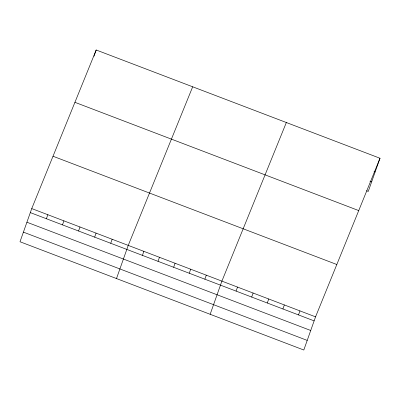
<?xml version="1.0" encoding="UTF-8"?>
<svg xmlns="http://www.w3.org/2000/svg" width="400" height="400" viewBox="0 0 400 400"><rect width="100%" height="100%" fill="white"/><g stroke="black" fill="none" stroke-linecap="round" stroke-linejoin="round"><path stroke-width="0.6" d="M31.745 208.58L20 241.75L303.81 350.015L315.555 316.845L380 158.25L96.19 49.985L31.745 208.58L315.555 316.845M93.96 56.275L94.565 54.58M94.765 54.015L96.19 49.985M46.4 218.74L47.83 214.715M62.485 224.875L63.91 220.85M78.565 231.01L79.995 226.985M94.65 237.145L96.075 233.12M110.73 243.28L112.16 239.255M116.495 278.56L128.24 245.39L192.685 86.795M142.425 255.37L143.85 251.345M158.035 261.325L159.46 257.3M173.645 267.28L175.07 263.255M189.255 273.235L190.68 269.21M204.865 279.19L206.29 275.16M210.155 314.29L221.9 281.115L286.345 122.525M236.08 291.1L237.51 287.07M251.69 297.055L253.12 293.025M267.3 303.01L268.725 298.98M282.91 308.965L284.335 304.935M298.52 314.92L299.945 310.89M380 158.25L368.255 191.42L366.52 190.76M374.01 171.455L375.17 171.895M369.925 181.145L371.66 181.805M74.925 102.32L358.735 210.585M53.015 156.24L336.825 264.51M30.32 212.605L314.13 320.875M26.915 222.225L310.725 330.49M23.405 232.13L307.215 340.4"/></g></svg>
